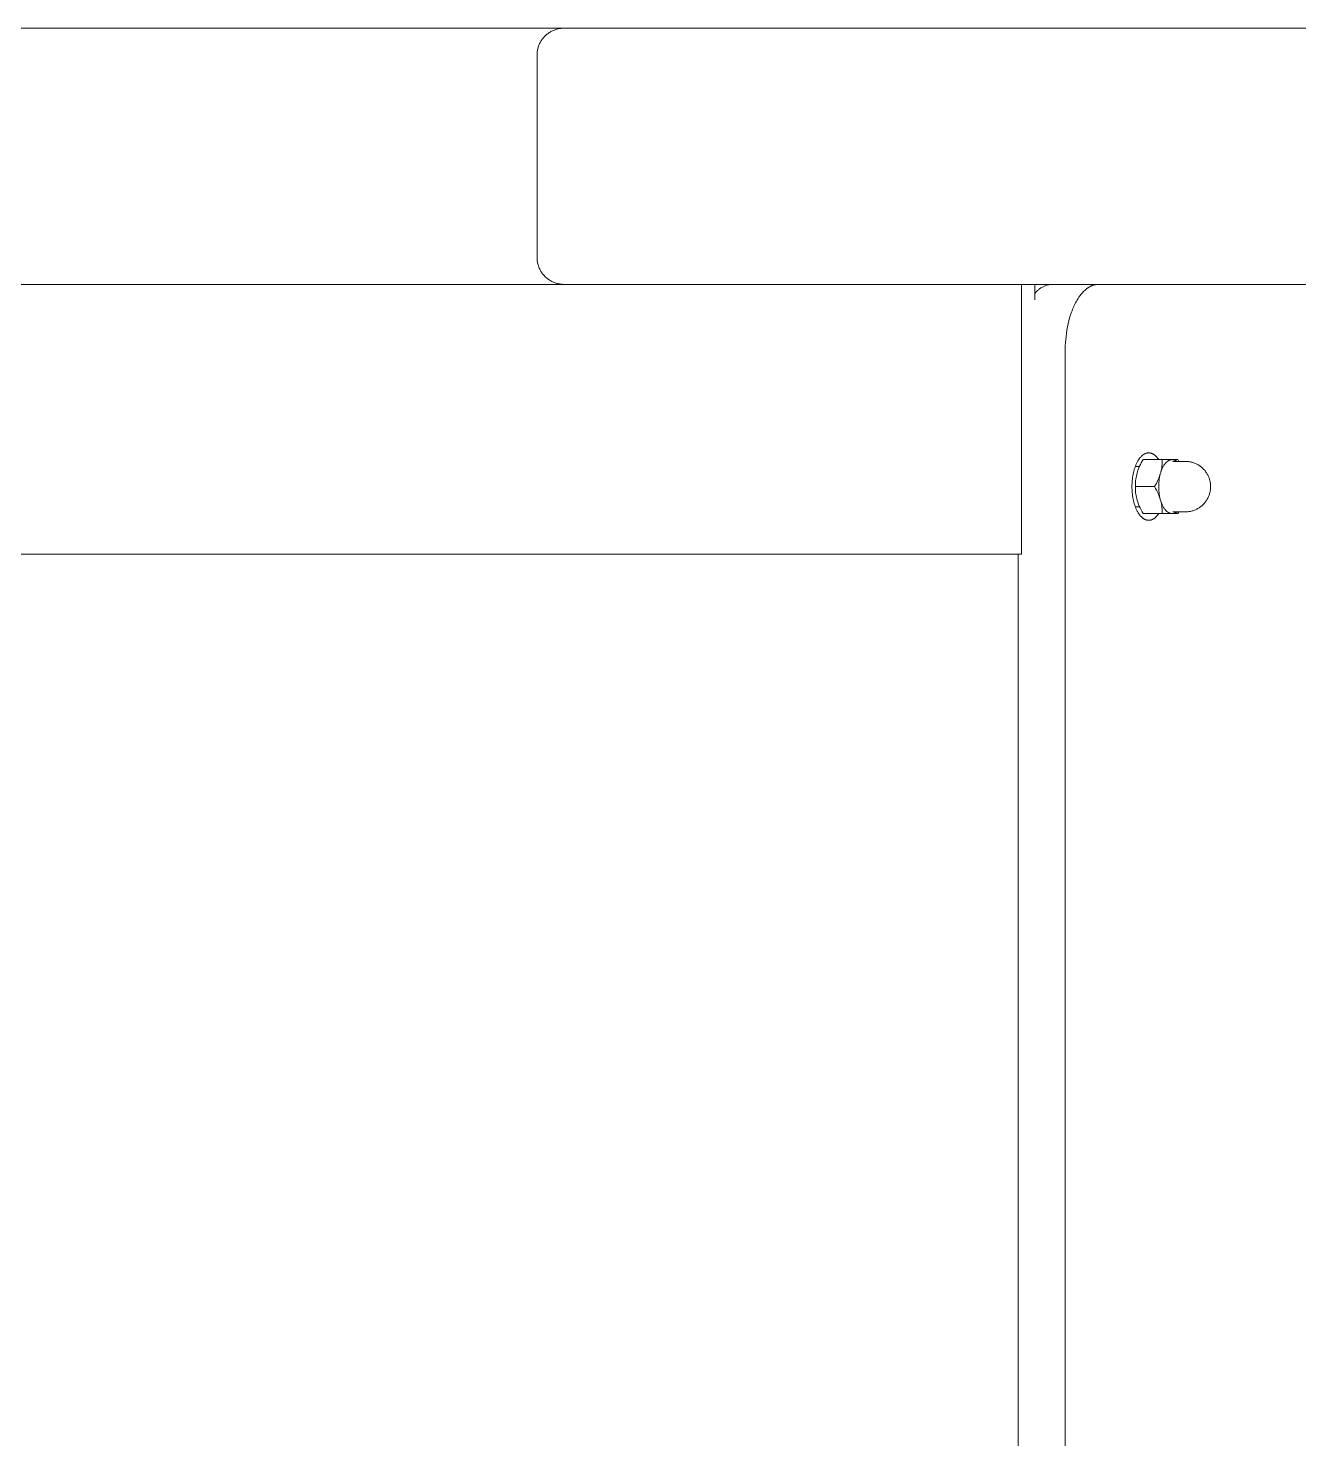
# Model space of a CAD drawing. Header units: millimetres. Extents: x -427 to 4679, y -324 to 2971.
# Drawn here: x 1398.2 to 1586.6, y 2761.5 to 2970.7 of the extents above; entities that cross this region are included whole.
import ezdxf

# ---------------------------------------------------------------- set-up
doc = ezdxf.new("R2010")
doc.units = ezdxf.units.MM
doc.layers.add('ZANO_R', color=7, linetype='Continuous', lineweight=0)

msp = doc.modelspace()

# ---------------------------------------------------------------- linework, layer by layer
at = {"layer": 'ZANO_R'}
for p, q in [((1461, 2970.74), (1393.61, 2970.74)), ((1477.51, 2970.74), (1461, 2970.74)), ((1474.43, 2969.16), (1474.51, 2969.27)), ((1474.51, 2969.27), (1474.6, 2969.37)), ((1474.6, 2969.37), (1474.69, 2969.47)), ((1474.69, 2969.47), (1474.79, 2969.57)), ((1474.79, 2969.57), (1474.89, 2969.66)), ((1474.89, 2969.66), (1474.99, 2969.76)), ((1474.99, 2969.76), (1475.09, 2969.84)), ((1475.09, 2969.84), (1475.2, 2969.93)), ((1475.2, 2969.93), (1475.31, 2970.01)), ((1475.31, 2970.01), (1475.42, 2970.09)), ((1475.42, 2970.09), (1475.54, 2970.16)), ((1475.54, 2970.16), (1475.66, 2970.23)), ((1475.66, 2970.23), (1475.78, 2970.29)), ((1475.78, 2970.29), (1475.9, 2970.35)), ((1475.9, 2970.35), (1476.02, 2970.41)), ((1476.02, 2970.41), (1476.15, 2970.46)), ((1476.15, 2970.46), (1476.28, 2970.51)), ((1476.28, 2970.51), (1476.41, 2970.55)), ((1476.41, 2970.55), (1476.54, 2970.59)), ((1476.54, 2970.59), (1476.67, 2970.63)), ((1476.67, 2970.63), (1476.8, 2970.66)), ((1476.8, 2970.66), (1476.94, 2970.68)), ((1476.94, 2970.68), (1477.07, 2970.7)), ((1477.07, 2970.7), (1477.21, 2970.72)), ((1477.21, 2970.72), (1477.34, 2970.73)), ((1477.34, 2970.73), (1477.48, 2970.74)), ((1477.48, 2970.74), (1477.62, 2970.74)), ((1542.95, 2970.74), (1477.62, 2970.74)), ((1762.69, 2970.74), (1542.95, 2970.74)), ((1473.64, 2967.15), (1473.65, 2967.29)), ((1473.65, 2967.29), (1473.67, 2967.42)), ((1473.67, 2967.42), (1473.7, 2967.55)), ((1473.7, 2967.55), (1473.73, 2967.69)), ((1473.73, 2967.69), (1473.77, 2967.82)), ((1473.77, 2967.82), (1473.8, 2967.95)), ((1473.8, 2967.95), (1473.85, 2968.08)), ((1473.85, 2968.08), (1473.9, 2968.21)), ((1473.9, 2968.21), (1473.95, 2968.33)), ((1473.95, 2968.33), (1474, 2968.46)), ((1474, 2968.46), (1474.07, 2968.58)), ((1474.07, 2968.58), (1474.13, 2968.7)), ((1474.13, 2968.7), (1474.2, 2968.82)), ((1474.2, 2968.82), (1474.27, 2968.93)), ((1474.27, 2968.93), (1474.35, 2969.05)), ((1474.35, 2969.05), (1474.43, 2969.16)), ((1473.62, 2966.88), (1473.63, 2967.01)), ((1473.62, 2966.74), (1473.62, 2966.88)), ((1473.62, 2936.74), (1473.62, 2966.74)), ((1473.63, 2967.01), (1473.64, 2967.15)), ((1473.62, 2936.6), (1473.62, 2936.74)), ((1473.63, 2936.47), (1473.62, 2936.6)), ((1473.64, 2936.33), (1473.63, 2936.47)), ((1473.65, 2936.19), (1473.64, 2936.33)), ((1473.68, 2936.06), (1473.65, 2936.19)), ((1473.7, 2935.92), (1473.68, 2936.06)), ((1473.73, 2935.79), (1473.7, 2935.92)), ((1473.77, 2935.66), (1473.73, 2935.79)), ((1473.81, 2935.53), (1473.77, 2935.66)), ((1473.85, 2935.4), (1473.81, 2935.53)), ((1473.9, 2935.27), (1473.85, 2935.4)), ((1473.95, 2935.14), (1473.9, 2935.27)), ((1474.01, 2935.02), (1473.95, 2935.14)), ((1474.07, 2934.9), (1474.01, 2935.02)), ((1474.13, 2934.78), (1474.07, 2934.9)), ((1474.2, 2934.66), (1474.13, 2934.78)), ((1474.28, 2934.54), (1474.2, 2934.66)), ((1474.35, 2934.43), (1474.28, 2934.54)), ((1474.43, 2934.32), (1474.35, 2934.43)), ((1474.52, 2934.21), (1474.43, 2934.32)), ((1474.61, 2934.11), (1474.52, 2934.21)), ((1474.7, 2934), (1474.61, 2934.11)), ((1474.79, 2933.91), (1474.7, 2934)), ((1474.89, 2933.81), (1474.79, 2933.91)), ((1475, 2933.72), (1474.89, 2933.81)), ((1475.1, 2933.63), (1475, 2933.72)), ((51.45, 2932.74), (1545.45, 2932.74)), ((1475.21, 2933.55), (1475.1, 2933.63)), ((1475.32, 2933.47), (1475.21, 2933.55)), ((1475.43, 2933.39), (1475.32, 2933.47)), ((1475.55, 2933.32), (1475.43, 2933.39)), ((1475.67, 2933.25), (1475.55, 2933.32)), ((1475.79, 2933.18), (1475.67, 2933.25)), ((1475.91, 2933.12), (1475.79, 2933.18)), ((1476.04, 2933.07), (1475.91, 2933.12)), ((1476.16, 2933.01), (1476.04, 2933.07)), ((1476.29, 2932.97), (1476.16, 2933.01)), ((1476.42, 2932.92), (1476.29, 2932.97)), ((1476.55, 2932.89), (1476.42, 2932.92)), ((1476.68, 2932.85), (1476.55, 2932.89)), ((1476.82, 2932.82), (1476.68, 2932.85)), ((1476.95, 2932.8), (1476.82, 2932.82)), ((1477.09, 2932.78), (1476.95, 2932.8)), ((1477.22, 2932.76), (1477.09, 2932.78)), ((1477.36, 2932.75), (1477.22, 2932.76)), ((1477.5, 2932.74), (1477.36, 2932.75)), ((1545.45, 2932.74), (1545.45, 2892.74)), ((1547.45, 2932.74), (1545.45, 2932.74)), ((1547.45, 2932.74), (1547.45, 2930.45)), ((1549.46, 2932.74), (1547.45, 2932.74)), ((1547.59, 2931.58), (1547.66, 2931.66)), ((1547.66, 2931.66), (1547.74, 2931.74)), ((1547.74, 2931.74), (1547.82, 2931.82)), ((1547.82, 2931.82), (1547.9, 2931.9)), ((1547.9, 2931.9), (1547.98, 2931.97)), ((1547.98, 2931.97), (1548.07, 2932.04)), ((1548.07, 2932.04), (1548.16, 2932.11)), ((1548.16, 2932.11), (1548.25, 2932.17)), ((1548.25, 2932.17), (1548.34, 2932.23)), ((1548.34, 2932.23), (1548.44, 2932.29)), ((1548.44, 2932.29), (1548.54, 2932.35)), ((1548.54, 2932.35), (1548.64, 2932.4)), ((1548.64, 2932.4), (1548.74, 2932.45)), ((1548.74, 2932.45), (1548.84, 2932.49)), ((1548.84, 2932.49), (1548.94, 2932.53)), ((1548.94, 2932.53), (1549.05, 2932.57)), ((1549.05, 2932.57), (1549.16, 2932.61)), ((1549.16, 2932.61), (1549.26, 2932.64)), ((1549.26, 2932.64), (1549.37, 2932.66)), ((1549.37, 2932.66), (1549.48, 2932.69)), ((1549.92, 2932.74), (1549.46, 2932.74)), ((1549.48, 2932.69), (1549.59, 2932.71)), ((1549.59, 2932.71), (1549.7, 2932.72)), ((1549.7, 2932.72), (1549.81, 2932.73)), ((1549.81, 2932.73), (1549.92, 2932.74)), ((1556.78, 2932.74), (1549.92, 2932.74)), ((1554.49, 2931.5), (1554.6, 2931.62)), ((1554.6, 2931.62), (1554.71, 2931.74)), ((1554.71, 2931.74), (1554.82, 2931.84)), ((1554.82, 2931.84), (1554.93, 2931.94)), ((1554.93, 2931.94), (1555.05, 2932.04)), ((1555.05, 2932.04), (1555.11, 2932.08)), ((1555.11, 2932.08), (1555.16, 2932.13)), ((1555.16, 2932.13), (1555.22, 2932.17)), ((1555.22, 2932.17), (1555.28, 2932.21)), ((1555.28, 2932.21), (1555.34, 2932.25)), ((1555.34, 2932.25), (1555.39, 2932.29)), ((1555.39, 2932.29), (1555.45, 2932.32)), ((1555.45, 2932.32), (1555.51, 2932.36)), ((1555.51, 2932.36), (1555.57, 2932.39)), ((1555.57, 2932.39), (1555.63, 2932.42)), ((1555.63, 2932.42), (1555.68, 2932.45)), ((1555.68, 2932.45), (1555.74, 2932.48)), ((1555.74, 2932.48), (1555.8, 2932.5)), ((1555.8, 2932.5), (1555.86, 2932.53)), ((1555.86, 2932.53), (1555.91, 2932.55)), ((1555.91, 2932.55), (1555.97, 2932.57)), ((1555.97, 2932.57), (1556.03, 2932.59)), ((1556.03, 2932.59), (1556.09, 2932.61)), ((1556.09, 2932.61), (1556.14, 2932.63)), ((1556.14, 2932.63), (1556.2, 2932.65)), ((1556.2, 2932.65), (1556.26, 2932.66)), ((1556.26, 2932.66), (1556.31, 2932.68)), ((1556.31, 2932.68), (1556.37, 2932.69)), ((1556.37, 2932.69), (1556.43, 2932.7)), ((1556.43, 2932.7), (1556.48, 2932.71)), ((1556.48, 2932.71), (1556.54, 2932.72)), ((1556.54, 2932.72), (1556.6, 2932.73)), ((1556.6, 2932.73), (1556.65, 2932.73)), ((1556.65, 2932.73), (1556.71, 2932.74)), ((1556.71, 2932.74), (1556.76, 2932.74)), ((1556.76, 2932.74), (1556.82, 2932.74)), ((1556.82, 2932.74), (1556.87, 2932.74)), ((1770, 2932.74), (1556.87, 2932.74)), ((1547.45, 2931.4), (1547.52, 2931.49)), ((1547.52, 2931.49), (1547.59, 2931.58)), ((1553.19, 2929.44), (1553.28, 2929.63)), ((1553.28, 2929.63), (1553.37, 2929.81)), ((1553.37, 2929.81), (1553.46, 2929.99)), ((1553.46, 2929.99), (1553.55, 2930.17)), ((1553.55, 2930.17), (1553.65, 2930.34)), ((1553.65, 2930.34), (1553.75, 2930.5)), ((1553.75, 2930.5), (1553.85, 2930.66)), ((1553.85, 2930.66), (1553.95, 2930.82)), ((1553.95, 2930.82), (1554.06, 2930.97)), ((1554.06, 2930.97), (1554.16, 2931.11)), ((1554.16, 2931.11), (1554.27, 2931.25)), ((1554.27, 2931.25), (1554.38, 2931.38)), ((1554.38, 2931.38), (1554.49, 2931.5)), ((1552.47, 2927.33), (1552.59, 2927.78)), ((1552.59, 2927.78), (1552.72, 2928.21)), ((1552.72, 2928.21), (1552.87, 2928.64)), ((1552.87, 2928.64), (1552.95, 2928.84)), ((1552.95, 2928.84), (1553.03, 2929.04)), ((1553.03, 2929.04), (1553.11, 2929.24)), ((1553.11, 2929.24), (1553.19, 2929.44)), ((1552.05, 2925.03), (1552.11, 2925.49)), ((1552.11, 2925.49), (1552.18, 2925.96)), ((1552.18, 2925.96), (1552.26, 2926.42)), ((1552.26, 2926.42), (1552.36, 2926.88)), ((1552.36, 2926.88), (1552.47, 2927.33)), ((1551.92, 2923.19), (1551.94, 2923.64)), ((1551.94, 2923.64), (1551.96, 2924.1)), ((1551.96, 2924.1), (1552, 2924.56)), ((1552, 2924.56), (1552.05, 2925.03)), ((1551.92, 2922.74), (1551.92, 2923.19)), ((1551.92, 2922.74), (1551.92, 2528.74)), ((1562.65, 2906.45), (1562.7, 2906.54)), ((1562.7, 2906.54), (1562.75, 2906.62)), ((1562.75, 2906.62), (1562.8, 2906.7)), ((1562.8, 2906.7), (1562.85, 2906.78)), ((1562.85, 2906.78), (1562.9, 2906.85)), ((1562.9, 2906.85), (1562.95, 2906.93)), ((1562.95, 2906.93), (1563.01, 2906.99)), ((1563.01, 2906.99), (1563.06, 2907.06)), ((1563.06, 2907.06), (1563.11, 2907.12)), ((1563.11, 2907.12), (1563.17, 2907.18)), ((1563.17, 2907.18), (1563.23, 2907.24)), ((1563.21, 2906.26), (1563.34, 2906.5)), ((1563.23, 2907.24), (1563.28, 2907.29)), ((1563.28, 2907.29), (1563.34, 2907.34)), ((1563.34, 2907.34), (1563.4, 2907.39)), ((1563.34, 2906.5), (1563.47, 2906.74)), ((1563.4, 2907.39), (1563.42, 2907.41)), ((1563.42, 2907.41), (1563.45, 2907.43)), ((1563.45, 2907.43), (1563.48, 2907.46)), ((1563.47, 2906.74), (1566.33, 2906.74)), ((1563.48, 2907.46), (1563.51, 2907.48)), ((1563.51, 2907.48), (1563.54, 2907.49)), ((1563.54, 2907.49), (1563.57, 2907.51)), ((1563.57, 2907.51), (1563.6, 2907.53)), ((1563.6, 2907.53), (1563.63, 2907.55)), ((1563.63, 2907.55), (1563.65, 2907.56)), ((1563.65, 2907.56), (1563.68, 2907.58)), ((1563.68, 2907.58), (1563.71, 2907.59)), ((1563.71, 2907.59), (1563.74, 2907.61)), ((1563.74, 2907.61), (1563.77, 2907.62)), ((1563.77, 2907.62), (1563.8, 2907.63)), ((1563.8, 2907.63), (1563.83, 2907.65)), ((1563.83, 2907.65), (1563.86, 2907.66)), ((1563.86, 2907.66), (1563.89, 2907.67)), ((1563.89, 2907.67), (1563.91, 2907.68)), ((1563.91, 2907.68), (1563.94, 2907.69)), ((1563.94, 2907.69), (1563.97, 2907.69)), ((1563.97, 2907.69), (1564, 2907.7)), ((1564, 2907.7), (1564.03, 2907.71)), ((1564.03, 2907.71), (1564.06, 2907.72)), ((1564.06, 2907.72), (1564.09, 2907.72)), ((1564.09, 2907.72), (1564.11, 2907.73)), ((1564.11, 2907.73), (1564.14, 2907.73)), ((1564.14, 2907.73), (1564.17, 2907.73)), ((1564.17, 2907.73), (1564.2, 2907.74)), ((1564.2, 2907.74), (1564.23, 2907.74)), ((1564.23, 2907.74), (1564.25, 2907.74)), ((1564.25, 2907.74), (1564.28, 2907.74)), ((1564.28, 2907.74), (1564.31, 2907.74)), ((1564.31, 2907.74), (1564.33, 2907.74)), ((1564.33, 2907.74), (1564.35, 2907.74)), ((1564.35, 2907.74), (1564.38, 2907.74)), ((1564.38, 2907.74), (1564.4, 2907.74)), ((1564.4, 2907.74), (1564.42, 2907.74)), ((1564.42, 2907.74), (1564.45, 2907.73)), ((1564.45, 2907.73), (1564.47, 2907.73)), ((1564.47, 2907.73), (1564.49, 2907.73)), ((1564.49, 2907.73), (1564.52, 2907.72)), ((1564.52, 2907.72), (1564.54, 2907.72)), ((1564.54, 2907.72), (1564.56, 2907.71)), ((1564.56, 2907.71), (1564.59, 2907.71)), ((1564.59, 2907.71), (1564.61, 2907.7)), ((1564.61, 2907.7), (1564.63, 2907.7)), ((1564.63, 2907.7), (1564.66, 2907.69)), ((1564.66, 2907.69), (1564.68, 2907.68)), ((1564.68, 2907.68), (1564.7, 2907.68)), ((1564.7, 2907.68), (1564.73, 2907.67)), ((1564.73, 2907.67), (1564.75, 2907.66)), ((1564.75, 2907.66), (1564.78, 2907.65)), ((1564.78, 2907.65), (1564.8, 2907.64)), ((1564.8, 2907.64), (1564.82, 2907.63)), ((1564.82, 2907.63), (1564.87, 2907.61)), ((1564.87, 2907.61), (1564.92, 2907.59)), ((1564.92, 2907.59), (1564.97, 2907.56)), ((1564.97, 2907.56), (1565.01, 2907.53)), ((1565.01, 2907.53), (1565.06, 2907.5)), ((1565.06, 2907.5), (1565.11, 2907.47)), ((1565.11, 2907.47), (1565.16, 2907.44)), ((1565.16, 2907.44), (1565.21, 2907.4)), ((1565.21, 2907.4), (1565.25, 2907.36)), ((1565.25, 2907.36), (1565.3, 2907.32)), ((1565.3, 2907.32), (1565.35, 2907.28)), ((1565.35, 2907.28), (1565.39, 2907.24)), ((1565.39, 2907.24), (1565.44, 2907.19)), ((1565.44, 2907.19), (1565.49, 2907.14)), ((1565.49, 2907.14), (1565.53, 2907.09)), ((1565.53, 2907.09), (1565.58, 2907.04)), ((1565.58, 2907.04), (1565.62, 2906.98)), ((1565.62, 2906.98), (1565.67, 2906.92)), ((1565.67, 2906.92), (1565.71, 2906.87)), ((1565.71, 2906.87), (1565.75, 2906.8)), ((1565.75, 2906.8), (1565.79, 2906.74)), ((1566.33, 2906.5), (1566.32, 2906.26)), ((1566.33, 2906.74), (1566.33, 2906.5)), ((1566.54, 2906.74), (1566.33, 2906.74)), ((1567.71, 2906.74), (1566.54, 2906.74)), ((1567.09, 2906.49), (1567.06, 2906.47)), ((1567.12, 2906.51), (1567.09, 2906.49)), ((1567.15, 2906.53), (1567.12, 2906.51)), ((1567.18, 2906.55), (1567.15, 2906.53)), ((1567.21, 2906.57), (1567.18, 2906.55)), ((1567.25, 2906.59), (1567.21, 2906.57)), ((1567.28, 2906.61), (1567.25, 2906.59)), ((1567.31, 2906.63), (1567.28, 2906.61)), ((1567.34, 2906.64), (1567.31, 2906.63)), ((1567.37, 2906.65), (1567.34, 2906.64)), ((1567.4, 2906.67), (1567.37, 2906.65)), ((1567.44, 2906.68), (1567.4, 2906.67)), ((1567.47, 2906.69), (1567.44, 2906.68)), ((1567.5, 2906.7), (1567.47, 2906.69)), ((1567.53, 2906.71), (1567.5, 2906.7)), ((1567.56, 2906.72), (1567.53, 2906.71)), ((1567.59, 2906.72), (1567.56, 2906.72)), ((1567.63, 2906.73), (1567.59, 2906.72)), ((1567.66, 2906.73), (1567.63, 2906.73)), ((1567.69, 2906.74), (1567.66, 2906.73)), ((1567.72, 2906.74), (1567.69, 2906.74)), ((1567.72, 2906.74), (1567.71, 2906.74)), ((1567.75, 2906.74), (1567.72, 2906.74)), ((1567.78, 2906.74), (1567.75, 2906.74)), ((1567.82, 2906.74), (1567.78, 2906.74)), ((1567.86, 2906.74), (1567.82, 2906.74)), ((1567.85, 2906.74), (1567.84, 2906.74)), ((1568.54, 2906.74), (1567.85, 2906.74)), ((1567.9, 2906.73), (1567.86, 2906.74)), ((1567.89, 2906.49), (1569.74, 2906.49)), ((1567.94, 2906.73), (1567.9, 2906.73)), ((1567.98, 2906.72), (1567.94, 2906.73)), ((1568.02, 2906.71), (1567.98, 2906.72)), ((1568.05, 2906.7), (1568.02, 2906.71)), ((1568.09, 2906.69), (1568.05, 2906.7)), ((1568.13, 2906.68), (1568.09, 2906.69)), ((1568.17, 2906.67), (1568.13, 2906.68)), ((1568.2, 2906.65), (1568.17, 2906.67)), ((1568.24, 2906.64), (1568.2, 2906.65)), ((1568.27, 2906.62), (1568.24, 2906.64)), ((1568.31, 2906.6), (1568.27, 2906.62)), ((1568.34, 2906.58), (1568.31, 2906.6)), ((1568.38, 2906.56), (1568.34, 2906.58)), ((1568.41, 2906.54), (1568.38, 2906.56)), ((1568.44, 2906.52), (1568.41, 2906.54)), ((1568.47, 2906.49), (1568.44, 2906.52)), ((1568.62, 2906.74), (1568.54, 2906.74)), ((1568.76, 2906.49), (1568.62, 2906.74)), ((1569.74, 2906.49), (1569.86, 2906.49)), ((1569.86, 2906.49), (1569.99, 2906.48)), ((1561.96, 2904.35), (1562, 2904.58)), ((1562, 2904.58), (1562.05, 2904.81)), ((1562.05, 2904.81), (1562.11, 2905.04)), ((1562.11, 2905.04), (1562.17, 2905.26)), ((1562.17, 2905.26), (1562.23, 2905.48)), ((1562.23, 2905.48), (1562.31, 2905.69)), ((1562.31, 2905.69), (1562.34, 2905.79)), ((1562.96, 2905.74), (1562.33, 2905.74)), ((1562.34, 2905.79), (1562.38, 2905.89)), ((1562.38, 2905.89), (1562.42, 2905.99)), ((1562.42, 2905.99), (1562.47, 2906.09)), ((1562.47, 2906.09), (1562.51, 2906.18)), ((1562.48, 2904.3), (1562.53, 2904.52)), ((1562.51, 2906.18), (1562.56, 2906.28)), ((1562.53, 2904.52), (1562.59, 2904.74)), ((1562.56, 2906.28), (1562.6, 2906.37)), ((1562.59, 2904.74), (1562.67, 2905)), ((1562.6, 2906.37), (1562.65, 2906.45)), ((1562.67, 2905), (1562.77, 2905.26)), ((1562.77, 2905.26), (1562.86, 2905.52)), ((1562.86, 2905.52), (1562.97, 2905.77)), ((1562.97, 2905.77), (1563.09, 2906.02)), ((1563.09, 2906.02), (1563.21, 2906.26)), ((1565.98, 2904.48), (1565.89, 2904.22)), ((1566.07, 2904.74), (1565.98, 2904.48)), ((1566.03, 2904.63), (1565.98, 2904.38)), ((1566.1, 2904.85), (1566.07, 2904.74)), ((1566.15, 2905.08), (1566.09, 2904.85)), ((1566.13, 2904.96), (1566.1, 2904.85)), ((1566.17, 2905.06), (1566.13, 2904.96)), ((1566.2, 2905.32), (1566.15, 2905.08)), ((1566.2, 2905.16), (1566.17, 2905.06)), ((1566.24, 2905.55), (1566.2, 2905.32)), ((1566.24, 2905.27), (1566.2, 2905.16)), ((1566.27, 2905.79), (1566.24, 2905.55)), ((1566.29, 2905.36), (1566.24, 2905.27)), ((1566.3, 2906.03), (1566.27, 2905.79)), ((1566.33, 2905.46), (1566.29, 2905.36)), ((1566.32, 2906.26), (1566.3, 2906.03)), ((1566.37, 2905.56), (1566.33, 2905.46)), ((1566.42, 2905.65), (1566.37, 2905.56)), ((1566.47, 2905.74), (1566.42, 2905.65)), ((1566.52, 2905.82), (1566.47, 2905.74)), ((1566.57, 2905.91), (1566.52, 2905.82)), ((1566.62, 2905.99), (1566.57, 2905.91)), ((1566.68, 2906.06), (1566.62, 2905.99)), ((1566.71, 2906.1), (1566.68, 2906.06)), ((1566.73, 2906.14), (1566.71, 2906.1)), ((1566.76, 2906.17), (1566.73, 2906.14)), ((1566.79, 2906.21), (1566.76, 2906.17)), ((1566.82, 2906.24), (1566.79, 2906.21)), ((1566.85, 2906.27), (1566.82, 2906.24)), ((1566.88, 2906.3), (1566.85, 2906.27)), ((1566.91, 2906.33), (1566.88, 2906.3)), ((1566.94, 2906.36), (1566.91, 2906.33)), ((1566.97, 2906.39), (1566.94, 2906.36)), ((1567, 2906.42), (1566.97, 2906.39)), ((1567.03, 2906.44), (1567, 2906.42)), ((1567.06, 2906.47), (1567.03, 2906.44)), ((1569.99, 2906.48), (1570.12, 2906.47)), ((1570.12, 2906.47), (1570.25, 2906.46)), ((1570.25, 2906.46), (1570.37, 2906.44)), ((1570.37, 2906.44), (1570.5, 2906.41)), ((1570.5, 2906.41), (1570.62, 2906.38)), ((1570.62, 2906.38), (1570.75, 2906.35)), ((1570.75, 2906.35), (1570.87, 2906.32)), ((1570.87, 2906.32), (1570.99, 2906.27)), ((1570.99, 2906.27), (1571.11, 2906.23)), ((1571.11, 2906.23), (1571.23, 2906.18)), ((1571.23, 2906.18), (1571.35, 2906.13)), ((1571.35, 2906.13), (1571.46, 2906.07)), ((1571.46, 2906.07), (1571.57, 2906.01)), ((1571.57, 2906.01), (1571.68, 2905.95)), ((1571.68, 2905.95), (1571.79, 2905.88)), ((1571.79, 2905.88), (1571.9, 2905.8)), ((1571.9, 2905.8), (1572, 2905.73)), ((1572, 2905.73), (1572.1, 2905.65)), ((1572.1, 2905.65), (1572.2, 2905.57)), ((1572.2, 2905.57), (1572.3, 2905.48)), ((1572.3, 2905.48), (1572.39, 2905.39)), ((1572.39, 2905.39), (1572.48, 2905.3)), ((1572.48, 2905.3), (1572.56, 2905.21)), ((1572.56, 2905.21), (1572.65, 2905.11)), ((1572.65, 2905.11), (1572.72, 2905.01)), ((1572.72, 2905.01), (1572.8, 2904.9)), ((1572.8, 2904.9), (1572.87, 2904.8)), ((1572.87, 2904.8), (1572.94, 2904.69)), ((1572.94, 2904.69), (1573, 2904.58)), ((1573, 2904.58), (1573.07, 2904.47)), ((1573.07, 2904.47), (1573.12, 2904.35)), ((1561.83, 2902.96), (1561.84, 2903.19)), ((1561.83, 2902.74), (1561.83, 2902.96)), ((1561.83, 2902.52), (1561.83, 2902.74)), ((1561.84, 2902.29), (1561.83, 2902.52)), ((1561.84, 2903.19), (1561.85, 2903.42)), ((1561.85, 2903.42), (1561.87, 2903.65)), ((1561.87, 2903.65), (1561.9, 2903.88)), ((1561.9, 2903.88), (1561.93, 2904.12)), ((1561.93, 2904.12), (1561.96, 2904.35)), ((1562.34, 2903.23), (1562.33, 2903.01)), ((1562.33, 2902.97), (1562.34, 2903.19)), ((1562.33, 2903.01), (1562.33, 2902.79)), ((1562.33, 2902.74), (1562.33, 2902.97)), ((1562.33, 2902.79), (1562.33, 2902.56)), ((1562.33, 2902.52), (1562.33, 2902.74)), ((1562.33, 2902.74), (1565.18, 2902.74)), ((1562.33, 2902.56), (1562.34, 2902.34)), ((1562.34, 2902.29), (1562.33, 2902.52)), ((1562.34, 2903.19), (1562.35, 2903.42)), ((1562.35, 2903.42), (1562.37, 2903.64)), ((1562.37, 2903.64), (1562.4, 2903.86)), ((1562.4, 2903.86), (1562.44, 2904.08)), ((1562.44, 2904.08), (1562.48, 2904.3)), ((1565.32, 2902.98), (1565.18, 2902.74)), ((1565.18, 2902.74), (1565.34, 2902.47)), ((1565.45, 2903.22), (1565.32, 2902.98)), ((1565.34, 2902.47), (1565.48, 2902.19)), ((1565.57, 2903.47), (1565.45, 2903.22)), ((1565.68, 2903.71), (1565.57, 2903.47)), ((1565.79, 2903.97), (1565.68, 2903.71)), ((1565.89, 2904.22), (1565.79, 2903.97)), ((1565.81, 2903.12), (1565.8, 2902.87)), ((1565.8, 2902.87), (1565.8, 2902.61)), ((1565.8, 2902.61), (1565.81, 2902.36)), ((1565.83, 2903.38), (1565.81, 2903.12)), ((1565.81, 2902.36), (1565.83, 2902.11)), ((1565.85, 2903.63), (1565.83, 2903.38)), ((1565.88, 2903.88), (1565.85, 2903.63)), ((1565.93, 2904.13), (1565.88, 2903.88)), ((1565.98, 2904.38), (1565.93, 2904.13)), ((1573.12, 2904.35), (1573.18, 2904.24)), ((1573.18, 2904.24), (1573.22, 2904.12)), ((1573.22, 2904.12), (1573.27, 2904)), ((1573.27, 2904), (1573.31, 2903.88)), ((1573.31, 2903.88), (1573.35, 2903.75)), ((1573.35, 2903.75), (1573.38, 2903.63)), ((1573.38, 2903.63), (1573.41, 2903.5)), ((1573.41, 2903.5), (1573.43, 2903.38)), ((1573.43, 2903.38), (1573.45, 2903.25)), ((1573.45, 2903.25), (1573.47, 2903.12)), ((1573.47, 2902.36), (1573.45, 2902.23)), ((1573.47, 2903.12), (1573.48, 2903)), ((1573.48, 2902.49), (1573.47, 2902.36)), ((1573.48, 2903), (1573.48, 2902.87)), ((1573.48, 2902.87), (1573.49, 2902.74)), ((1573.49, 2902.74), (1573.48, 2902.61)), ((1573.48, 2902.61), (1573.48, 2902.49)), ((1561.85, 2902.06), (1561.84, 2902.29)), ((1561.87, 2901.83), (1561.85, 2902.06)), ((1561.9, 2901.6), (1561.87, 2901.83)), ((1561.93, 2901.37), (1561.9, 2901.6)), ((1561.96, 2901.13), (1561.93, 2901.37)), ((1562, 2900.9), (1561.96, 2901.13)), ((1562.05, 2900.67), (1562, 2900.9)), ((1562.11, 2900.44), (1562.05, 2900.67)), ((1562.17, 2900.22), (1562.11, 2900.44)), ((1562.23, 2900.01), (1562.17, 2900.22)), ((1562.35, 2902.07), (1562.34, 2902.29)), ((1562.37, 2901.84), (1562.35, 2902.07)), ((1562.4, 2901.62), (1562.37, 2901.84)), ((1562.44, 2901.4), (1562.4, 2901.62)), ((1562.48, 2901.18), (1562.44, 2901.4)), ((1562.53, 2900.96), (1562.48, 2901.18)), ((1562.59, 2900.74), (1562.53, 2900.96)), ((1562.69, 2900.44), (1562.59, 2900.74)), ((1562.79, 2900.15), (1562.69, 2900.44)), ((1565.48, 2902.19), (1565.62, 2901.91)), ((1565.62, 2901.91), (1565.75, 2901.62)), ((1565.75, 2901.62), (1565.86, 2901.33)), ((1565.83, 2902.11), (1565.85, 2901.85)), ((1565.85, 2901.85), (1565.88, 2901.6)), ((1565.86, 2901.33), (1565.97, 2901.04)), ((1565.88, 2901.6), (1565.93, 2901.35)), ((1565.93, 2901.35), (1565.98, 2901.1)), ((1565.97, 2901.04), (1566.07, 2900.74)), ((1565.98, 2901.1), (1566.03, 2900.85)), ((1566.07, 2900.74), (1566.1, 2900.63)), ((1566.09, 2900.63), (1566.15, 2900.4)), ((1566.1, 2900.63), (1566.13, 2900.53)), ((1566.13, 2900.53), (1566.17, 2900.42)), ((1566.15, 2900.4), (1566.2, 2900.17)), ((1566.17, 2900.42), (1566.2, 2900.32)), ((1566.2, 2900.32), (1566.24, 2900.22)), ((1566.24, 2900.22), (1566.29, 2900.12)), ((1572.56, 2900.28), (1572.48, 2900.18)), ((1572.65, 2900.37), (1572.56, 2900.28)), ((1572.72, 2900.48), (1572.65, 2900.37)), ((1572.8, 2900.58), (1572.72, 2900.48)), ((1572.87, 2900.68), (1572.8, 2900.58)), ((1572.94, 2900.79), (1572.87, 2900.68)), ((1573, 2900.9), (1572.94, 2900.79)), ((1573.07, 2901.02), (1573, 2900.9)), ((1573.12, 2901.13), (1573.07, 2901.02)), ((1573.18, 2901.25), (1573.12, 2901.13)), ((1573.22, 2901.37), (1573.18, 2901.25)), ((1573.27, 2901.49), (1573.22, 2901.37)), ((1573.31, 2901.61), (1573.27, 2901.49)), ((1573.35, 2901.73), (1573.31, 2901.61)), ((1573.38, 2901.85), (1573.35, 2901.73)), ((1573.41, 2901.98), (1573.38, 2901.85)), ((1573.43, 2902.1), (1573.41, 2901.98)), ((1573.45, 2902.23), (1573.43, 2902.1)), ((1562.31, 2899.79), (1562.23, 2900.01)), ((1562.34, 2899.69), (1562.31, 2899.79)), ((1562.96, 2899.74), (1562.33, 2899.74)), ((1562.38, 2899.59), (1562.34, 2899.69)), ((1562.42, 2899.49), (1562.38, 2899.59)), ((1562.47, 2899.39), (1562.42, 2899.49)), ((1562.51, 2899.3), (1562.47, 2899.39)), ((1562.56, 2899.21), (1562.51, 2899.3)), ((1562.6, 2899.12), (1562.56, 2899.21)), ((1562.65, 2899.03), (1562.6, 2899.12)), ((1562.7, 2898.94), (1562.65, 2899.03)), ((1562.75, 2898.86), (1562.7, 2898.94)), ((1562.8, 2898.78), (1562.75, 2898.86)), ((1562.91, 2899.86), (1562.79, 2900.15)), ((1562.85, 2898.7), (1562.8, 2898.78)), ((1562.9, 2898.63), (1562.85, 2898.7)), ((1562.95, 2898.56), (1562.9, 2898.63)), ((1563.04, 2899.57), (1562.91, 2899.86)), ((1563.01, 2898.49), (1562.95, 2898.56)), ((1563.06, 2898.42), (1563.01, 2898.49)), ((1563.17, 2899.29), (1563.04, 2899.57)), ((1563.11, 2898.36), (1563.06, 2898.42)), ((1563.17, 2898.3), (1563.11, 2898.36)), ((1563.32, 2899.01), (1563.17, 2899.29)), ((1563.23, 2898.24), (1563.17, 2898.3)), ((1563.28, 2898.19), (1563.23, 2898.24)), ((1563.34, 2898.14), (1563.28, 2898.19)), ((1563.47, 2898.74), (1563.32, 2899.01)), ((1563.4, 2898.09), (1563.34, 2898.14)), ((1566.33, 2898.74), (1563.47, 2898.74)), ((1565.25, 2898.12), (1565.21, 2898.08)), ((1565.3, 2898.16), (1565.25, 2898.12)), ((1565.35, 2898.2), (1565.3, 2898.16)), ((1565.39, 2898.25), (1565.35, 2898.2)), ((1565.44, 2898.29), (1565.39, 2898.25)), ((1565.49, 2898.34), (1565.44, 2898.29)), ((1565.53, 2898.39), (1565.49, 2898.34)), ((1565.58, 2898.45), (1565.53, 2898.39)), ((1565.62, 2898.5), (1565.58, 2898.45)), ((1565.67, 2898.56), (1565.62, 2898.5)), ((1565.71, 2898.62), (1565.67, 2898.56)), ((1565.75, 2898.68), (1565.71, 2898.62)), ((1565.79, 2898.74), (1565.75, 2898.68)), ((1566.2, 2900.17), (1566.24, 2899.93)), ((1566.24, 2899.93), (1566.27, 2899.69)), ((1566.27, 2899.69), (1566.3, 2899.46)), ((1566.29, 2900.12), (1566.33, 2900.02)), ((1566.3, 2899.46), (1566.32, 2899.22)), ((1566.32, 2899.22), (1566.33, 2898.98)), ((1566.33, 2900.02), (1566.37, 2899.93)), ((1566.33, 2898.98), (1566.33, 2898.74)), ((1566.57, 2898.74), (1566.33, 2898.74)), ((1566.37, 2899.93), (1566.42, 2899.83)), ((1566.42, 2899.83), (1566.47, 2899.74)), ((1566.47, 2899.74), (1566.52, 2899.66)), ((1566.52, 2899.66), (1566.57, 2899.57)), ((1566.57, 2899.57), (1566.62, 2899.49)), ((1566.57, 2898.74), (1567.71, 2898.74)), ((1566.62, 2899.49), (1566.68, 2899.42)), ((1566.68, 2899.42), (1566.71, 2899.38)), ((1566.71, 2899.38), (1566.73, 2899.35)), ((1566.73, 2899.35), (1566.76, 2899.31)), ((1566.76, 2899.31), (1566.79, 2899.28)), ((1566.79, 2899.28), (1566.82, 2899.24)), ((1566.82, 2899.24), (1566.85, 2899.21)), ((1566.85, 2899.21), (1566.88, 2899.18)), ((1566.88, 2899.18), (1566.91, 2899.15)), ((1566.91, 2899.15), (1566.94, 2899.12)), ((1566.94, 2899.12), (1566.97, 2899.09)), ((1566.97, 2899.09), (1567, 2899.07)), ((1567, 2899.07), (1567.03, 2899.04)), ((1567.03, 2899.04), (1567.06, 2899.02)), ((1567.06, 2899.02), (1567.09, 2898.99)), ((1567.09, 2898.99), (1567.12, 2898.97)), ((1567.12, 2898.97), (1567.15, 2898.95)), ((1567.15, 2898.95), (1567.18, 2898.93)), ((1567.18, 2898.93), (1567.21, 2898.91)), ((1567.21, 2898.91), (1567.25, 2898.89)), ((1567.25, 2898.89), (1567.28, 2898.87)), ((1567.28, 2898.87), (1567.31, 2898.86)), ((1567.31, 2898.86), (1567.34, 2898.84)), ((1567.34, 2898.84), (1567.37, 2898.83)), ((1567.37, 2898.83), (1567.4, 2898.81)), ((1567.4, 2898.81), (1567.44, 2898.8)), ((1567.44, 2898.8), (1567.47, 2898.79)), ((1567.47, 2898.79), (1567.5, 2898.78)), ((1567.5, 2898.78), (1567.53, 2898.77)), ((1567.53, 2898.77), (1567.56, 2898.77)), ((1567.56, 2898.77), (1567.59, 2898.76)), ((1567.59, 2898.76), (1567.63, 2898.75)), ((1567.63, 2898.75), (1567.66, 2898.75)), ((1567.66, 2898.75), (1567.69, 2898.75)), ((1567.69, 2898.75), (1567.72, 2898.74)), ((1567.72, 2898.74), (1567.71, 2898.74)), ((1567.72, 2898.74), (1567.75, 2898.74)), ((1567.75, 2898.74), (1567.78, 2898.74)), ((1567.78, 2898.74), (1567.82, 2898.74)), ((1567.82, 2898.74), (1567.86, 2898.75)), ((1567.91, 2898.74), (1567.84, 2898.74)), ((1567.86, 2898.75), (1567.9, 2898.75)), ((1569.74, 2898.99), (1567.89, 2898.99)), ((1567.9, 2898.75), (1567.94, 2898.76)), ((1567.91, 2898.74), (1568.54, 2898.74)), ((1567.94, 2898.76), (1567.98, 2898.76)), ((1567.98, 2898.76), (1568.02, 2898.77)), ((1568.02, 2898.77), (1568.05, 2898.78)), ((1568.05, 2898.78), (1568.09, 2898.79)), ((1568.09, 2898.79), (1568.13, 2898.8)), ((1568.13, 2898.8), (1568.17, 2898.82)), ((1568.17, 2898.82), (1568.2, 2898.83)), ((1568.2, 2898.83), (1568.24, 2898.85)), ((1568.24, 2898.85), (1568.27, 2898.86)), ((1568.27, 2898.86), (1568.31, 2898.88)), ((1568.31, 2898.88), (1568.34, 2898.9)), ((1568.34, 2898.9), (1568.38, 2898.92)), ((1568.38, 2898.92), (1568.41, 2898.94)), ((1568.41, 2898.94), (1568.44, 2898.97)), ((1568.44, 2898.97), (1568.47, 2898.99)), ((1568.62, 2898.74), (1568.54, 2898.74)), ((1568.62, 2898.74), (1568.76, 2898.99)), ((1569.86, 2898.99), (1569.74, 2898.99)), ((1569.99, 2899), (1569.86, 2898.99)), ((1570.12, 2899.01), (1569.99, 2899)), ((1570.25, 2899.03), (1570.12, 2899.01)), ((1570.37, 2899.05), (1570.25, 2899.03)), ((1570.5, 2899.07), (1570.37, 2899.05)), ((1570.62, 2899.1), (1570.5, 2899.07)), ((1570.75, 2899.13), (1570.62, 2899.1)), ((1570.87, 2899.17), (1570.75, 2899.13)), ((1570.99, 2899.21), (1570.87, 2899.17)), ((1571.11, 2899.25), (1570.99, 2899.21)), ((1571.23, 2899.3), (1571.11, 2899.25)), ((1571.35, 2899.35), (1571.23, 2899.3)), ((1571.46, 2899.41), (1571.35, 2899.35)), ((1571.57, 2899.47), (1571.46, 2899.41)), ((1571.68, 2899.54), (1571.57, 2899.47)), ((1571.79, 2899.61), (1571.68, 2899.54)), ((1571.9, 2899.68), (1571.79, 2899.61)), ((1572, 2899.75), (1571.9, 2899.68)), ((1572.1, 2899.83), (1572, 2899.75)), ((1572.2, 2899.91), (1572.1, 2899.83)), ((1572.3, 2900), (1572.2, 2899.91)), ((1572.39, 2900.09), (1572.3, 2900)), ((1572.48, 2900.18), (1572.39, 2900.09)), ((1563.42, 2898.07), (1563.4, 2898.09)), ((1563.45, 2898.05), (1563.42, 2898.07)), ((1563.48, 2898.03), (1563.45, 2898.05)), ((1563.51, 2898.01), (1563.48, 2898.03)), ((1563.54, 2897.99), (1563.51, 2898.01)), ((1563.57, 2897.97), (1563.54, 2897.99)), ((1563.6, 2897.95), (1563.57, 2897.97)), ((1563.63, 2897.93), (1563.6, 2897.95)), ((1563.65, 2897.92), (1563.63, 2897.93)), ((1563.68, 2897.9), (1563.65, 2897.92)), ((1563.71, 2897.89), (1563.68, 2897.9)), ((1563.74, 2897.87), (1563.71, 2897.89)), ((1563.77, 2897.86), (1563.74, 2897.87)), ((1563.8, 2897.85), (1563.77, 2897.86)), ((1563.83, 2897.84), (1563.8, 2897.85)), ((1563.86, 2897.82), (1563.83, 2897.84)), ((1563.89, 2897.81), (1563.86, 2897.82)), ((1563.91, 2897.8), (1563.89, 2897.81)), ((1563.94, 2897.8), (1563.91, 2897.8)), ((1563.97, 2897.79), (1563.94, 2897.8)), ((1564, 2897.78), (1563.97, 2897.79)), ((1564.03, 2897.77), (1564, 2897.78)), ((1564.06, 2897.77), (1564.03, 2897.77)), ((1564.09, 2897.76), (1564.06, 2897.77)), ((1564.11, 2897.76), (1564.09, 2897.76)), ((1564.14, 2897.75), (1564.11, 2897.76)), ((1564.17, 2897.75), (1564.14, 2897.75)), ((1564.2, 2897.75), (1564.17, 2897.75)), ((1564.23, 2897.74), (1564.2, 2897.75)), ((1564.25, 2897.74), (1564.23, 2897.74)), ((1564.28, 2897.74), (1564.25, 2897.74)), ((1564.31, 2897.74), (1564.28, 2897.74)), ((1564.33, 2897.74), (1564.31, 2897.74)), ((1564.35, 2897.74), (1564.33, 2897.74)), ((1564.38, 2897.74), (1564.35, 2897.74)), ((1564.4, 2897.74), (1564.38, 2897.74)), ((1564.42, 2897.75), (1564.4, 2897.74)), ((1564.45, 2897.75), (1564.42, 2897.75)), ((1564.47, 2897.75), (1564.45, 2897.75)), ((1564.49, 2897.75), (1564.47, 2897.75)), ((1564.52, 2897.76), (1564.49, 2897.75)), ((1564.54, 2897.76), (1564.52, 2897.76)), ((1564.56, 2897.77), (1564.54, 2897.76)), ((1564.59, 2897.77), (1564.56, 2897.77)), ((1564.61, 2897.78), (1564.59, 2897.77)), ((1564.63, 2897.78), (1564.61, 2897.78)), ((1564.66, 2897.79), (1564.63, 2897.78)), ((1564.68, 2897.8), (1564.66, 2897.79)), ((1564.7, 2897.81), (1564.68, 2897.8)), ((1564.73, 2897.81), (1564.7, 2897.81)), ((1564.75, 2897.82), (1564.73, 2897.81)), ((1564.78, 2897.83), (1564.75, 2897.82)), ((1564.8, 2897.84), (1564.78, 2897.83)), ((1564.82, 2897.85), (1564.8, 2897.84)), ((1564.87, 2897.87), (1564.82, 2897.85)), ((1564.92, 2897.9), (1564.87, 2897.87)), ((1564.97, 2897.92), (1564.92, 2897.9)), ((1565.01, 2897.95), (1564.97, 2897.92)), ((1565.06, 2897.98), (1565.01, 2897.95)), ((1565.11, 2898.01), (1565.06, 2897.98)), ((1565.16, 2898.04), (1565.11, 2898.01)), ((1565.21, 2898.08), (1565.16, 2898.04)), ((1545.45, 2892.74), (51.45, 2892.74)), ((1544.97, 2528.74), (1544.97, 2892.74))]:
    msp.add_line(p, q, dxfattribs=at)

doc.saveas('drawing.dxf')
